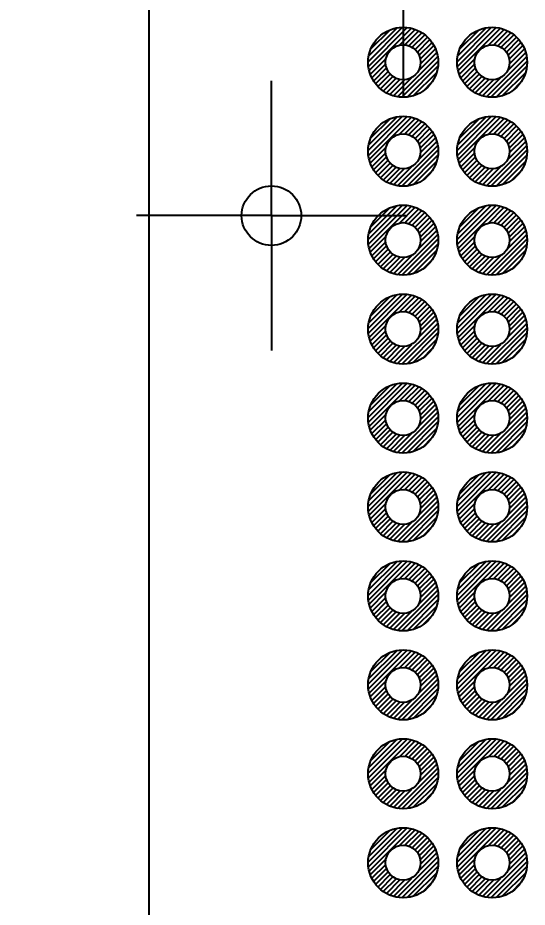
# Model space of a CAD drawing. Header units: millimetres. Extents: x 0 to 403, y 0 to 280.
# Drawn here: x 108.5 to 123.04, y 152.59 to 177.99 of the extents above; entities that cross this region are included whole.
import ezdxf

# ---------------------------------------------------------------- set-up
doc = ezdxf.new("R2010")
doc.units = ezdxf.units.MM
doc.linetypes.add('AM_ISO08W050', pattern=[18, 12, -1.5, 3, -1.5])
doc.linetypes.add('AM_ISO08W050x2', pattern=[9, 6, -0.75, 1.5, -0.75])
for name, color, linetype, lineweight in [('AM_5', 3, 'Continuous', 25), ('AM_7', 4, 'AM_ISO08W050', 25), ('AM_8', 1, 'Continuous', 25), ('はんだ', 8, 'Continuous', 25), ('基板', 3, 'Continuous', 25)]:
    doc.layers.add(name, color=color, linetype=linetype, lineweight=lineweight)
doc.styles.get("Standard").update_dxf_attribs({"font": 'ISOCP.SHX', "bigfont": 'EXTFONT.SHX'})
doc.dimstyles.new('AM_ISO$0', dxfattribs={"dimtxt": 3.5, "dimasz": 2.5, "dimexe": 1, "dimexo": 1, "dimgap": 1.5, "dimtad": 1, "dimdsep": 46, "dimtxsty": 'Standard', "dimblk": 'OPEN30', "dimcen": 0, "dimclrd": 3, "dimclre": 3, "dimclrt": 2, "dimadec": 0, "dimazin": 2, "dimtp": 0.1, "dimtm": 0.1, "dimtfac": 0.71, "dimtmove": 0, "dimatfit": 3, "dimldrblk": 'OPEN30', "dimfxl": 0, "dimlwd": -1, "dimlwe": -1, "dimarcsym": 0})

# ---------------------------------------------------------------- blocks, each defined once
blk = doc.blocks.new('_Open30')
at = {"color": 0, "linetype": 'ByBlock', "lineweight": -2}
for p, q in [((-1, 0.268), (0, 0)), ((0, 0), (-1, -0.268)), ((0, 0), (-1, 0))]:
    blk.add_line(p, q, dxfattribs=at)
blk = doc.blocks.new('*D24')
at = {"layer": 'AM_5', "color": 3, "transparency": 16777216}
for p, q in [((121.041, 184.339), (93.001, 184.339)), ((94.001, 136.039), (94.001, 181.839)), ((115.001, 133.539), (93.001, 133.539))]:
    blk.add_line(p, q, dxfattribs=at)
at = {"layer": 'Defpoints', "color": 0, "transparency": 16777216}
for p in [(94.001, 184.339), (122.041, 184.339), (116.001, 133.539)]:
    blk.add_point(p, dxfattribs=at)
at = {"layer": 'AM_5', "color": 3, "transparency": 16777216, "xscale": 2.5, "yscale": 2.5, "zscale": 2.5}
for p, rotation in [((94.001, 184.339), 90), ((94.001, 133.539), 270)]:
    blk.add_blockref('_Open30', p, dxfattribs=dict(at, rotation=rotation))
at = {"layer": 'AM_5', "color": 2, "transparency": 16777216, "insert": (90.751, 158.939), "char_height": 3.5, "attachment_point": 5, "rotation": 90}
blk.add_mtext('50.8', dxfattribs=at)
blk = doc.blocks.new('*D26')
at = {"layer": 'AM_5', "color": 3, "transparency": 16777216}
for p, q in [((119.741, 188.339), (83.001, 188.339)), ((84.001, 185.839), (84.001, 96.839)), ((119.741, 94.339), (83.001, 94.339))]:
    blk.add_line(p, q, dxfattribs=at)
at = {"layer": 'Defpoints', "color": 0, "transparency": 16777216}
for p in [(120.741, 188.339), (84.001, 94.339), (120.741, 94.339)]:
    blk.add_point(p, dxfattribs=at)
at = {"layer": 'AM_5', "color": 3, "transparency": 16777216, "xscale": 2.5, "yscale": 2.5, "zscale": 2.5}
for p, rotation in [((84.001, 188.339), 90), ((84.001, 94.339), 270)]:
    blk.add_blockref('_Open30', p, dxfattribs=dict(at, rotation=rotation))
at = {"layer": 'AM_5', "color": 2, "transparency": 16777216, "insert": (80.751, 141.339), "char_height": 3.5, "attachment_point": 5, "rotation": 90}
blk.add_mtext('94', dxfattribs=at)

msp = doc.modelspace()

# ---------------------------------------------------------------- hatches: boundary and pattern name
at = {"layer": 'AM_8'}
h = msp.add_hatch(dxfattribs=at)
h.set_pattern_fill('_U', color=8, scale=0.1, angle=45, style=0, pattern_type=0)
h.set_pattern_definition([(45, (38.14403, 5.72741), (-0.07071068, 0.07071068), [])])
edge = h.paths.add_edge_path()
edge.add_arc((119.501, 176.719), 1, 191.4592, 474.2062)
edge.add_arc((119.501, 176.719), 1, 114.2062, 191.4592)
edge = h.paths.add_edge_path(flags=16)
edge.add_arc((119.501, 176.719), 0.5, -245.7938, 11.4592, ccw=False)
edge.add_arc((119.501, 176.719), 0.5, 11.4592, 114.2062, ccw=False)
h = msp.add_hatch(dxfattribs=at)
h.set_pattern_fill('_U', color=8, scale=0.1, angle=45, style=0, pattern_type=0)
h.set_pattern_definition([(45, (40.68403, 5.72741), (-0.07071068, 0.07071068), [])])
edge = h.paths.add_edge_path()
edge.add_arc((122.041, 176.719), 1, 191.4592, 474.2062)
edge.add_arc((122.041, 176.719), 1, 114.2062, 191.4592)
edge = h.paths.add_edge_path(flags=16)
edge.add_arc((122.041, 176.719), 0.5, -245.7938, 11.4592, ccw=False)
edge.add_arc((122.041, 176.719), 0.5, 11.4592, 114.2062, ccw=False)
h = msp.add_hatch(dxfattribs=at)
h.set_pattern_fill('_U', color=8, scale=0.1, angle=45, style=0, pattern_type=0)
h.set_pattern_definition([(45, (38.14403, 3.18741), (-0.07071068, 0.07071068), [])])
edge = h.paths.add_edge_path()
edge.add_arc((119.501, 174.179), 1, 191.4592, 474.2062)
edge.add_arc((119.501, 174.179), 1, 114.2062, 191.4592)
edge = h.paths.add_edge_path(flags=16)
edge.add_arc((119.501, 174.179), 0.5, -245.7938, 11.4592, ccw=False)
edge.add_arc((119.501, 174.179), 0.5, 11.4592, 114.2062, ccw=False)
h = msp.add_hatch(dxfattribs=at)
h.set_pattern_fill('_U', color=8, scale=0.1, angle=45, style=0, pattern_type=0)
h.set_pattern_definition([(45, (40.68403, 3.18741), (-0.07071068, 0.07071068), [])])
edge = h.paths.add_edge_path()
edge.add_arc((122.041, 174.179), 1, 191.4592, 474.2062)
edge.add_arc((122.041, 174.179), 1, 114.2062, 191.4592)
edge = h.paths.add_edge_path(flags=16)
edge.add_arc((122.041, 174.179), 0.5, -245.7938, 11.4592, ccw=False)
edge.add_arc((122.041, 174.179), 0.5, 11.4592, 114.2062, ccw=False)
h = msp.add_hatch(dxfattribs=at)
h.set_pattern_fill('_U', color=8, scale=0.1, angle=45, style=0, pattern_type=0)
h.set_pattern_definition([(45, (38.14403, 0.64741), (-0.07071068, 0.07071068), [])])
edge = h.paths.add_edge_path()
edge.add_arc((119.501, 171.639), 1, 191.4592, 474.2062)
edge.add_arc((119.501, 171.639), 1, 114.2062, 191.4592)
edge = h.paths.add_edge_path(flags=16)
edge.add_arc((119.501, 171.639), 0.5, -245.7938, 11.4592, ccw=False)
edge.add_arc((119.501, 171.639), 0.5, 11.4592, 114.2062, ccw=False)
h = msp.add_hatch(dxfattribs=at)
h.set_pattern_fill('_U', color=8, scale=0.1, angle=45, style=0, pattern_type=0)
h.set_pattern_definition([(45, (40.68403, 0.64741), (-0.07071068, 0.07071068), [])])
edge = h.paths.add_edge_path()
edge.add_arc((122.041, 171.639), 1, 191.4592, 474.2062)
edge.add_arc((122.041, 171.639), 1, 114.2062, 191.4592)
edge = h.paths.add_edge_path(flags=16)
edge.add_arc((122.041, 171.639), 0.5, -245.7938, 11.4592, ccw=False)
edge.add_arc((122.041, 171.639), 0.5, 11.4592, 114.2062, ccw=False)
h = msp.add_hatch(dxfattribs=at)
h.set_pattern_fill('_U', color=8, scale=0.1, angle=45, style=0, pattern_type=0)
h.set_pattern_definition([(45, (38.14403, -1.89259), (-0.07071068, 0.07071068), [])])
edge = h.paths.add_edge_path()
edge.add_arc((119.501, 169.099), 1, 191.4592, 474.2062)
edge.add_arc((119.501, 169.099), 1, 114.2062, 191.4592)
edge = h.paths.add_edge_path(flags=16)
edge.add_arc((119.501, 169.099), 0.5, -245.7938, 11.4592, ccw=False)
edge.add_arc((119.501, 169.099), 0.5, 11.4592, 114.2062, ccw=False)
h = msp.add_hatch(dxfattribs=at)
h.set_pattern_fill('_U', color=8, scale=0.1, angle=45, style=0, pattern_type=0)
h.set_pattern_definition([(45, (40.68403, -1.89259), (-0.07071068, 0.07071068), [])])
edge = h.paths.add_edge_path()
edge.add_arc((122.041, 169.099), 1, 191.4592, 474.2062)
edge.add_arc((122.041, 169.099), 1, 114.2062, 191.4592)
edge = h.paths.add_edge_path(flags=16)
edge.add_arc((122.041, 169.099), 0.5, -245.7938, 11.4592, ccw=False)
edge.add_arc((122.041, 169.099), 0.5, 11.4592, 114.2062, ccw=False)
h = msp.add_hatch(dxfattribs=at)
h.set_pattern_fill('_U', color=8, scale=0.1, angle=45, style=0, pattern_type=0)
h.set_pattern_definition([(45, (38.14403, -4.43259), (-0.07071068, 0.07071068), [])])
edge = h.paths.add_edge_path()
edge.add_arc((119.501, 166.559), 1, 191.4592, 474.2062)
edge.add_arc((119.501, 166.559), 1, 114.2062, 191.4592)
edge = h.paths.add_edge_path(flags=16)
edge.add_arc((119.501, 166.559), 0.5, -245.7938, 11.4592, ccw=False)
edge.add_arc((119.501, 166.559), 0.5, 11.4592, 114.2062, ccw=False)
h = msp.add_hatch(dxfattribs=at)
h.set_pattern_fill('_U', color=8, scale=0.1, angle=45, style=0, pattern_type=0)
h.set_pattern_definition([(45, (40.68403, -4.43259), (-0.07071068, 0.07071068), [])])
edge = h.paths.add_edge_path()
edge.add_arc((122.041, 166.559), 1, 191.4592, 474.2062)
edge.add_arc((122.041, 166.559), 1, 114.2062, 191.4592)
edge = h.paths.add_edge_path(flags=16)
edge.add_arc((122.041, 166.559), 0.5, -245.7938, 11.4592, ccw=False)
edge.add_arc((122.041, 166.559), 0.5, 11.4592, 114.2062, ccw=False)
h = msp.add_hatch(dxfattribs=at)
h.set_pattern_fill('_U', color=8, scale=0.1, angle=45, style=0, pattern_type=0)
h.set_pattern_definition([(45, (38.14403, -6.97259), (-0.07071068, 0.07071068), [])])
edge = h.paths.add_edge_path()
edge.add_arc((119.501, 164.019), 1, 191.4592, 474.2062)
edge.add_arc((119.501, 164.019), 1, 114.2062, 191.4592)
edge = h.paths.add_edge_path(flags=16)
edge.add_arc((119.501, 164.019), 0.5, -245.7938, 11.4592, ccw=False)
edge.add_arc((119.501, 164.019), 0.5, 11.4592, 114.2062, ccw=False)
h = msp.add_hatch(dxfattribs=at)
h.set_pattern_fill('_U', color=8, scale=0.1, angle=45, style=0, pattern_type=0)
h.set_pattern_definition([(45, (40.68403, -6.97259), (-0.07071068, 0.07071068), [])])
edge = h.paths.add_edge_path()
edge.add_arc((122.041, 164.019), 1, 191.4592, 474.2062)
edge.add_arc((122.041, 164.019), 1, 114.2062, 191.4592)
edge = h.paths.add_edge_path(flags=16)
edge.add_arc((122.041, 164.019), 0.5, -245.7938, 11.4592, ccw=False)
edge.add_arc((122.041, 164.019), 0.5, 11.4592, 114.2062, ccw=False)
h = msp.add_hatch(dxfattribs=at)
h.set_pattern_fill('_U', color=8, scale=0.1, angle=45, style=0, pattern_type=0)
h.set_pattern_definition([(45, (38.14403, -9.51259), (-0.07071068, 0.07071068), [])])
edge = h.paths.add_edge_path()
edge.add_arc((119.501, 161.479), 1, 191.4592, 474.2062)
edge.add_arc((119.501, 161.479), 1, 114.2062, 191.4592)
edge = h.paths.add_edge_path(flags=16)
edge.add_arc((119.501, 161.479), 0.5, -245.7938, 11.4592, ccw=False)
edge.add_arc((119.501, 161.479), 0.5, 11.4592, 114.2062, ccw=False)
h = msp.add_hatch(dxfattribs=at)
h.set_pattern_fill('_U', color=8, scale=0.1, angle=45, style=0, pattern_type=0)
h.set_pattern_definition([(45, (40.68403, -9.51259), (-0.07071068, 0.07071068), [])])
edge = h.paths.add_edge_path()
edge.add_arc((122.041, 161.479), 1, 191.4592, 474.2062)
edge.add_arc((122.041, 161.479), 1, 114.2062, 191.4592)
edge = h.paths.add_edge_path(flags=16)
edge.add_arc((122.041, 161.479), 0.5, -245.7938, 11.4592, ccw=False)
edge.add_arc((122.041, 161.479), 0.5, 11.4592, 114.2062, ccw=False)
h = msp.add_hatch(dxfattribs=at)
h.set_pattern_fill('_U', color=8, scale=0.1, angle=45, style=0, pattern_type=0)
h.set_pattern_definition([(45, (38.14403, -12.05259), (-0.07071068, 0.07071068), [])])
edge = h.paths.add_edge_path()
edge.add_arc((119.501, 158.939), 1, 191.4592, 474.2062)
edge.add_arc((119.501, 158.939), 1, 114.2062, 191.4592)
edge = h.paths.add_edge_path(flags=16)
edge.add_arc((119.501, 158.939), 0.5, -245.7938, 11.4592, ccw=False)
edge.add_arc((119.501, 158.939), 0.5, 11.4592, 114.2062, ccw=False)
h = msp.add_hatch(dxfattribs=at)
h.set_pattern_fill('_U', color=8, scale=0.1, angle=45, style=0, pattern_type=0)
h.set_pattern_definition([(45, (40.68403, -12.05259), (-0.07071068, 0.07071068), [])])
edge = h.paths.add_edge_path()
edge.add_arc((122.041, 158.939), 1, 191.4592, 474.2062)
edge.add_arc((122.041, 158.939), 1, 114.2062, 191.4592)
edge = h.paths.add_edge_path(flags=16)
edge.add_arc((122.041, 158.939), 0.5, -245.7938, 11.4592, ccw=False)
edge.add_arc((122.041, 158.939), 0.5, 11.4592, 114.2062, ccw=False)
h = msp.add_hatch(dxfattribs=at)
h.set_pattern_fill('_U', color=8, scale=0.1, angle=45, style=0, pattern_type=0)
h.set_pattern_definition([(45, (38.14403, -14.59259), (-0.07071068, 0.07071068), [])])
edge = h.paths.add_edge_path()
edge.add_arc((119.501, 156.399), 1, 191.4592, 474.2062)
edge.add_arc((119.501, 156.399), 1, 114.2062, 191.4592)
edge = h.paths.add_edge_path(flags=16)
edge.add_arc((119.501, 156.399), 0.5, -245.7938, 11.4592, ccw=False)
edge.add_arc((119.501, 156.399), 0.5, 11.4592, 114.2062, ccw=False)
h = msp.add_hatch(dxfattribs=at)
h.set_pattern_fill('_U', color=8, scale=0.1, angle=45, style=0, pattern_type=0)
h.set_pattern_definition([(45, (40.68403, -14.59259), (-0.07071068, 0.07071068), [])])
edge = h.paths.add_edge_path()
edge.add_arc((122.041, 156.399), 1, 191.4592, 474.2062)
edge.add_arc((122.041, 156.399), 1, 114.2062, 191.4592)
edge = h.paths.add_edge_path(flags=16)
edge.add_arc((122.041, 156.399), 0.5, -245.7938, 11.4592, ccw=False)
edge.add_arc((122.041, 156.399), 0.5, 11.4592, 114.2062, ccw=False)
h = msp.add_hatch(dxfattribs=at)
h.set_pattern_fill('_U', color=8, scale=0.1, angle=45, style=0, pattern_type=0)
h.set_pattern_definition([(45, (38.14403, -17.13259), (-0.07071068, 0.07071068), [])])
edge = h.paths.add_edge_path()
edge.add_arc((119.501, 153.859), 1, 191.4592, 474.2062)
edge.add_arc((119.501, 153.859), 1, 114.2062, 191.4592)
edge = h.paths.add_edge_path(flags=16)
edge.add_arc((119.501, 153.859), 0.5, -245.7938, 11.4592, ccw=False)
edge.add_arc((119.501, 153.859), 0.5, 11.4592, 114.2062, ccw=False)
h = msp.add_hatch(dxfattribs=at)
h.set_pattern_fill('_U', color=8, scale=0.1, angle=45, style=0, pattern_type=0)
h.set_pattern_definition([(45, (40.68403, -17.13259), (-0.07071068, 0.07071068), [])])
edge = h.paths.add_edge_path()
edge.add_arc((122.041, 153.859), 1, 191.4592, 474.2062)
edge.add_arc((122.041, 153.859), 1, 114.2062, 191.4592)
edge = h.paths.add_edge_path(flags=16)
edge.add_arc((122.041, 153.859), 0.5, -245.7938, 11.4592, ccw=False)
edge.add_arc((122.041, 153.859), 0.5, 11.4592, 114.2062, ccw=False)

# ---------------------------------------------------------------- linework, layer by layer
at = {"layer": 'AM_7', "linetype": 'AM_ISO08W050x2'}
for p, q in [((119.501, 179.259), (119.501, 175.759)), ((115.741, 172.339), (115.741, 176.189)), ((115.741, 172.339), (111.891, 172.339)), ((115.741, 172.339), (119.591, 172.339)), ((115.741, 172.339), (115.741, 168.489))]:
    msp.add_line(p, q, dxfattribs=at)
at = {"layer": 'はんだ'}
for centre in [(119.501, 176.719), (122.041, 176.719), (119.501, 174.179), (122.041, 174.179), (119.501, 171.639), (122.041, 171.639), (119.501, 169.099), (122.041, 169.099), (119.501, 166.559), (122.041, 166.559), (119.501, 164.019), (122.041, 164.019), (119.501, 161.479), (122.041, 161.479), (119.501, 158.939), (122.041, 158.939), (119.501, 156.399), (122.041, 156.399), (119.501, 153.859), (122.041, 153.859)]:
    msp.add_circle(centre, 1, dxfattribs=at)
at = {"layer": '基板'}
msp.add_line((112.241, 180.339), (112.241, 102.339), dxfattribs=at)
for centre, radius in [((119.501, 176.719), 0.5), ((122.041, 176.719), 0.5), ((119.501, 174.179), 0.5), ((122.041, 174.179), 0.5), ((115.741, 172.339), 0.85), ((119.501, 171.639), 0.5), ((122.041, 171.639), 0.5), ((119.501, 169.099), 0.5), ((122.041, 169.099), 0.5), ((119.501, 166.559), 0.5), ((122.041, 166.559), 0.5), ((119.501, 164.019), 0.5), ((122.041, 164.019), 0.5), ((119.501, 161.479), 0.5), ((122.041, 161.479), 0.5), ((119.501, 158.939), 0.5), ((122.041, 158.939), 0.5), ((119.501, 156.399), 0.5), ((122.041, 156.399), 0.5), ((119.501, 153.859), 0.5), ((122.041, 153.859), 0.5)]:
    msp.add_circle(centre, radius, dxfattribs=at)

# ---------------------------------------------------------------- dimensions: what is measured, and where the dimension line sits
at = {"layer": 'AM_5'}
for base, p1, p2, override, picture, middle in [((84.001, 94.339), (120.741, 188.339), (120.741, 94.339), {"dimpost": ''}, '*D26', (80.751, 141.339)), ((94.001, 184.339), (116.001, 133.539), (122.041, 184.339), {"dimtix": 1}, '*D24', (90.751, 158.939))]:
    dim = msp.add_linear_dim(base=base, p1=p1, p2=p2, angle=90, dimstyle='AM_ISO$0', override=override, dxfattribs=at)
    dim.commit()
    dim.dimension.update_dxf_attribs({"geometry": picture, "text_midpoint": middle})

doc.saveas('drawing.dxf')
